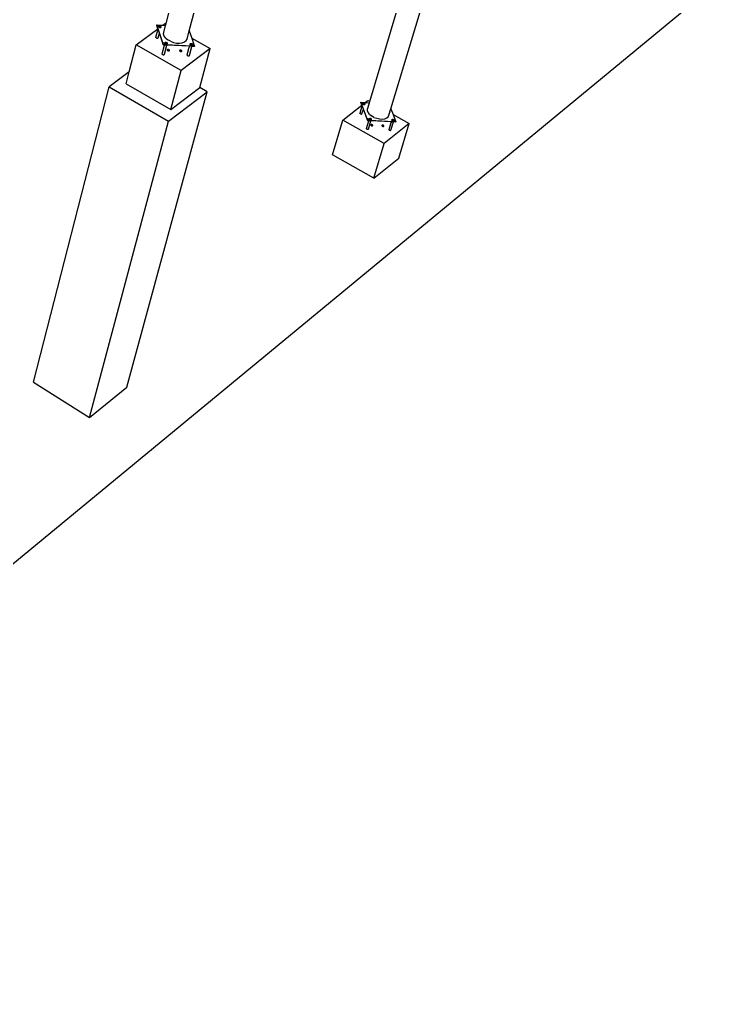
# Model space of a CAD drawing. Header units: inches. Extents: x -1925 to 2960, y -1726 to 1726.
# Drawn here: x 1774 to 2617, y -1726 to -549 of the extents above; entities that cross this region are included whole.
import ezdxf

# ---------------------------------------------------------------- set-up
doc = ezdxf.new("R2010")
doc.units = ezdxf.units.IN
doc.header["$MEASUREMENT"] = 0

msp = doc.modelspace()

# ---------------------------------------------------------------- linework, layer by layer
for p, q in [((1977.6, -562.3), (2041.9, -320.8)), ((1949.7, -553.5), (2006.6, -336.3)), ((2193.8, -646.9), (2288.5, -330.1)), ((2219, -655.6), (2313.6, -343)), ((1129.2, -1726), (2617.3, -498.7)), ((1945.7, -555.5), (1949, -553.1)), ((1949, -553.1), (1949.7, -553.5)), ((1914, -579), (1940, -559.8)), ((1937.6, -569.9), (1940.1, -560.3)), ((1938.5, -555.5), (1938.6, -555.2)), ((1939.2, -557.6), (1938.5, -555.5)), ((1939.3, -557.3), (1938.6, -555.2)), ((1938.6, -555.2), (1941.9, -555.3)), ((1938.6, -555.2), (1941.1, -556.6)), ((1939.2, -557.6), (1939.3, -557.3)), ((1940, -559.8), (1939.2, -557.6)), ((1939.3, -557.3), (1940.1, -557.2)), ((1945.7, -576.8), (1939.3, -557.3)), ((1940.1, -560.3), (1940, -559.8)), ((1940.1, -557.2), (1940.9, -557.1)), ((1941.7, -565), (1940.1, -560.3)), ((1940.3, -570.5), (1941.7, -565)), ((1940.9, -557.2), (1941, -557)), ((1941, -557), (1940.9, -557.2)), ((1940.9, -557.1), (1941, -557)), ((1940.9, -557.2), (1941, -557)), ((1941, -557), (1940.9, -557.2)), ((1940.9, -557.2), (1940.9, -557.4)), ((1941, -557.4), (1940.9, -557.2)), ((1940.9, -557.2), (1940.9, -557.4)), ((1940.9, -557.4), (1941.1, -557.7)), ((1941, -557), (1941.1, -556.6)), ((1941.1, -556.8), (1941, -557)), ((1941.1, -556.9), (1941, -557)), ((1941, -557), (1941, -557)), ((1941, -557), (1941.1, -557)), ((1941, -557), (1941, -557)), ((1941, -557), (1941, -557)), ((1941, -557), (1941, -557)), ((1941, -557), (1941.1, -557)), ((1941.1, -557.6), (1941, -557.4)), ((1941.1, -556.6), (1941.2, -556.4)), ((1941.1, -556.8), (1941.1, -556.6)), ((1941.2, -556.8), (1941.1, -556.9)), ((1941.2, -556.8), (1941.1, -556.8)), ((1941.2, -556.8), (1941.1, -556.8)), ((1941.1, -557), (1941.2, -556.9)), ((1941.1, -557), (1941.2, -556.9)), ((1941.3, -557.8), (1941.1, -557.6)), ((1941.1, -557.7), (1941.2, -557.9)), ((1941.2, -556.4), (1941.3, -556.2)), ((1941.2, -556.9), (1941.2, -556.8)), ((1941.2, -556.9), (1941.2, -556.8)), ((1941.2, -556.8), (1941.2, -556.8)), ((1941.3, -557), (1941.2, -556.9)), ((1941.2, -557.9), (1941.5, -558)), ((1941.3, -556.2), (1941.5, -556.1)), ((1941.4, -557.2), (1941.3, -557)), ((1941.5, -558), (1941.3, -557.8)), ((1941.7, -557.3), (1941.4, -557.2)), ((1941.5, -556.1), (1941.8, -556)), ((1941.8, -558.1), (1941.5, -558)), ((1941.5, -558), (1941.8, -558.2)), ((1942, -557.5), (1941.7, -557.3)), ((1945.7, -577.1), (1941.7, -565)), ((1941.8, -556), (1941.9, -556)), ((1941.8, -558.1), (1942.2, -558.2)), ((1941.8, -558.2), (1942.2, -558.3)), ((1942, -555.9), (1941.9, -555.3)), ((1941.9, -555.3), (1945.7, -555.5)), ((1941.9, -556), (1942, -555.9)), ((1941.9, -556), (1942.1, -556)), ((1942.3, -557.6), (1942, -557.5)), ((1942.1, -556), (1942.5, -556.1)), ((1942.5, -558.3), (1942.2, -558.2)), ((1942.2, -558.3), (1942.5, -558.3)), ((1942.7, -557.6), (1942.3, -557.6)), ((1942.5, -558.3), (1942.3, -557.7)), ((1942.5, -556.1), (1942.8, -556.2)), ((1942.5, -558.3), (1942.8, -558.3)), ((1942.5, -558.3), (1942.5, -558.3)), ((1942.5, -558.3), (1942.8, -558.3)), ((1943, -557.6), (1942.7, -557.6)), ((1942.8, -556.2), (1943.1, -556.3)), ((1943.1, -558.2), (1942.8, -558.3)), ((1942.8, -558.3), (1943.1, -558.2)), ((1943.2, -557.6), (1943, -557.6)), ((1943.1, -556.3), (1943.4, -556.5)), ((1943.3, -558.1), (1943.1, -558.2)), ((1943.1, -558.2), (1943.3, -558.1)), ((1943.3, -557.5), (1943.2, -557.6)), ((1943.2, -557.6), (1943.5, -557.6)), ((1943.4, -557.4), (1943.3, -557.5)), ((1943.5, -557.9), (1943.3, -558.1)), ((1943.3, -558.1), (1943.5, -557.9)), ((1943.4, -556.5), (1943.5, -556.7)), ((1943.4, -557.4), (1943.5, -557.5)), ((1943.5, -557.4), (1943.4, -557.4)), ((1943.5, -556.7), (1943.7, -556.9)), ((1943.5, -557.7), (1943.7, -557.1)), ((1943.6, -557.3), (1943.5, -557.4)), ((1943.5, -557.6), (1943.5, -557.4)), ((1943.5, -557.4), (1943.5, -557.4)), ((1943.5, -557.5), (1943.5, -557.4)), ((1943.5, -557.5), (1943.5, -557.6)), ((1943.5, -557.6), (1943.5, -557.5)), ((1943.5, -557.6), (1943.5, -557.6)), ((1943.5, -557.6), (1943.5, -557.7)), ((1943.5, -557.6), (1943.5, -557.6)), ((1943.5, -557.6), (1943.5, -557.6)), ((1943.5, -557.6), (1943.5, -557.6)), ((1943.6, -557.8), (1943.5, -557.6)), ((1943.5, -557.7), (1943.5, -557.9)), ((1943.5, -557.9), (1943.6, -557.8)), ((1943.7, -557.1), (1943.6, -557.3)), ((1943.7, -556.9), (1943.7, -557.1)), ((1945.7, -555.5), (1949.1, -555.7)), ((1946.7, -566.4), (1946.9, -564.2)), ((1946.9, -564.2), (1949.1, -555.7)), ((1949.1, -555.7), (1949.7, -553.5)), ((1975, -572.1), (1977.6, -562.3)), ((1977.6, -562.3), (1980.5, -570.9)), ((1937.6, -570.1), (1937.6, -569.9)), ((1937.7, -570.3), (1937.6, -570.1)), ((1937.9, -570.5), (1937.7, -570.3)), ((1937.9, -570.5), (1938.2, -570.7)), ((1938.2, -570.7), (1938.5, -570.9)), ((1938.5, -570.9), (1938.9, -571)), ((1938.9, -571), (1939.2, -571)), ((1939.2, -571), (1939.5, -571)), ((1939.5, -571), (1939.8, -570.9)), ((1939.8, -570.9), (1940, -570.8)), ((1940, -570.8), (1940.2, -570.6)), ((1940.2, -570.2), (1940.2, -570.2)), ((1940.3, -570.5), (1940.2, -570.2)), ((1940.2, -570.6), (1940.3, -570.5)), ((1947.5, -568.7), (1946.7, -566.4)), ((1949.3, -571), (1947.5, -568.7)), ((1948.6, -576.8), (1948.4, -576.9)), ((1948.5, -576.9), (1948.6, -576.5)), ((1948.5, -576.9), (1948.6, -576.8)), ((1948.6, -576.8), (1948.5, -576.9)), ((1948.6, -576.3), (1948.8, -576.1)), ((1948.6, -576.5), (1948.6, -576.3)), ((1948.6, -576.7), (1948.6, -576.5)), ((1948.7, -576.8), (1948.6, -576.7)), ((1948.6, -576.7), (1948.6, -576.8)), ((1948.7, -576.8), (1948.6, -576.8)), ((1948.6, -576.8), (1948.7, -576.8)), ((1948.7, -576.9), (1948.7, -576.8)), ((1948.7, -576.8), (1948.7, -576.8)), ((1948.8, -576.1), (1949, -576)), ((1949, -576), (1949.3, -575.9)), ((1949.3, -571), (1951.8, -573.1)), ((1949.3, -575.9), (1949.6, -575.9)), ((1949.6, -575.9), (1949.9, -576)), ((1949.9, -576), (1950.3, -576.1)), ((1950.3, -576.1), (1950.6, -576.2)), ((1950.6, -576.2), (1950.8, -576.4)), ((1950.8, -576.4), (1951, -576.6)), ((1951, -576.6), (1951.1, -576.8)), ((1954.9, -574.8), (1951.8, -573.1)), ((1954.9, -574.8), (1958.5, -576.1)), ((1958.5, -576.1), (1962.2, -576.9)), ((1965.9, -577), (1969.2, -576.6)), ((1969.2, -576.6), (1971.9, -575.5)), ((1971.9, -575.5), (1973.9, -574)), ((1973.9, -574), (1975, -572.1)), ((1980.5, -570.9), (2002.7, -583.4)), ((1980.5, -570.9), (1983.1, -578.7)), ((1905.7, -611.3), (1914, -579)), ((1967.8, -609.7), (1914, -579)), ((1945, -589.8), (1947.8, -579.3)), ((1946.6, -576.9), (1945.7, -576.8)), ((1945.7, -577.1), (1945.7, -576.8)), ((1946.4, -578.9), (1945.7, -576.8)), ((1946.4, -579.2), (1945.7, -577.1)), ((1946.4, -578.9), (1948.3, -577.5)), ((1949.7, -579.1), (1946.4, -578.9)), ((1946.4, -579.2), (1946.4, -578.9)), ((1947.8, -579.3), (1946.4, -579.2)), ((1947.5, -577.2), (1946.6, -576.9)), ((1948.3, -577.5), (1947.5, -577.2)), ((1947.7, -590.4), (1950.6, -579.4)), ((1949.6, -579.4), (1947.8, -579.3)), ((1948.9, -578), (1948.3, -577.5)), ((1948.4, -577.1), (1948.5, -576.9)), ((1948.5, -576.9), (1948.4, -577)), ((1948.4, -577.1), (1948.5, -576.9)), ((1948.4, -576.9), (1948.4, -577.1)), ((1948.4, -577), (1948.4, -577.1)), ((1948.4, -577.1), (1948.4, -577.4)), ((1948.4, -577.3), (1948.4, -577.1)), ((1948.4, -577.1), (1948.4, -577.3)), ((1948.5, -577.5), (1948.4, -577.3)), ((1948.4, -577.4), (1948.5, -577.6)), ((1948.7, -577.7), (1948.5, -577.5)), ((1948.5, -577.6), (1948.7, -577.8)), ((1948.9, -577.1), (1948.7, -576.9)), ((1949, -577.9), (1948.7, -577.7)), ((1948.7, -577.8), (1949, -578)), ((1949.2, -577.3), (1948.9, -577.1)), ((1949.4, -578.5), (1948.9, -578)), ((1949, -577.9), (1949.3, -578.1)), ((1949, -578), (1949.3, -578.1)), ((1949.5, -577.4), (1949.2, -577.3)), ((1949.3, -578.1), (1949.6, -578.2)), ((1949.6, -578.2), (1949.3, -578.1)), ((1949.7, -579.1), (1949.4, -578.5)), ((1949.7, -577.5), (1949.5, -577.4)), ((1949.6, -578.2), (1950, -578.2)), ((1949.6, -578.2), (1950, -578.3)), ((1949.6, -579.4), (1949.7, -579.1)), ((1950.6, -579.4), (1949.6, -579.4)), ((1949.8, -577.6), (1949.7, -577.5)), ((1949.8, -577.5), (1949.7, -577.5)), ((1980.6, -580.6), (1949.7, -579.1)), ((1950.1, -577.5), (1949.8, -577.5)), ((1950, -578.3), (1950.3, -578.2)), ((1950.3, -578.2), (1950, -578.2)), ((1950, -578.2), (1950.3, -578.2)), ((1950.5, -577.5), (1950.1, -577.5)), ((1950.6, -578.1), (1950.3, -578.2)), ((1950.3, -578.2), (1950.6, -578.2)), ((1950.3, -578.2), (1950.6, -578.2)), ((1950.7, -577.5), (1950.5, -577.5)), ((1950.6, -578.1), (1950.8, -578)), ((1950.6, -578.2), (1950.8, -578)), ((1950.6, -578.2), (1950.8, -578.1)), ((1977.9, -580.8), (1950.6, -579.4)), ((1951, -577.4), (1950.7, -577.5)), ((1950.7, -577.5), (1950.7, -577.5)), ((1950.7, -577.5), (1950.7, -577.5)), ((1950.8, -578.1), (1951, -577.9)), ((1950.9, -577.9), (1950.8, -578)), ((1950.8, -578), (1951, -577.9)), ((1950.9, -577.4), (1951, -577.5)), ((1951, -577.5), (1950.9, -577.5)), ((1951, -577.7), (1950.9, -577.9)), ((1951, -577.5), (1951.2, -577)), ((1951.1, -577.2), (1951, -577.4)), ((1951, -577.5), (1951, -577.4)), ((1951, -577.5), (1951, -577.7)), ((1951, -577.5), (1951, -577.5)), ((1951, -577.7), (1951, -577.5)), ((1951, -577.5), (1951, -577.5)), ((1951, -577.7), (1951, -577.5)), ((1951, -577.5), (1951, -577.5)), ((1951, -577.5), (1951, -577.5)), ((1951, -577.5), (1951, -577.5)), ((1951, -577.7), (1951, -577.5)), ((1951, -577.9), (1951, -577.7)), ((1951, -577.9), (1951, -577.7)), ((1951.1, -576.8), (1951.2, -577)), ((1951.2, -577), (1951.1, -577.2)), ((1951.4, -584.9), (1951.2, -585.1)), ((1951.2, -585.1), (1951.2, -585.3)), ((1951.2, -585.3), (1951.2, -585.5)), ((1951.2, -585.5), (1951.3, -585.7)), ((1951.3, -585.7), (1951.5, -585.9)), ((1951.6, -584.8), (1951.4, -584.9)), ((1951.5, -585.9), (1951.8, -586.1)), ((1951.9, -584.7), (1951.6, -584.8)), ((1951.8, -586.1), (1952.1, -586.2)), ((1952.2, -584.7), (1951.9, -584.7)), ((1952.1, -586.2), (1952.4, -586.3)), ((1952.6, -584.8), (1952.2, -584.7)), ((1952.4, -586.3), (1952.8, -586.4)), ((1952.5, -585.6), (1953.2, -585)), ((1952.9, -584.9), (1952.6, -584.8)), ((1952.8, -586.4), (1953.1, -586.4)), ((1953.2, -585), (1952.9, -584.9)), ((1953.1, -586.4), (1953.4, -586.3)), ((1953.5, -585.2), (1953.2, -585)), ((1953.4, -586.3), (1953.6, -586.2)), ((1953.7, -585.4), (1953.5, -585.2)), ((1953.6, -586.2), (1953.8, -586)), ((1953.8, -585.6), (1953.7, -585.4)), ((1953.8, -585.8), (1953.8, -585.6)), ((1953.8, -586), (1953.8, -585.8)), ((1962.2, -576.9), (1965.9, -577)), ((1966.2, -585.7), (1966, -585.8)), ((1966, -585.8), (1966, -586)), ((1966, -586), (1966, -586.2)), ((1966, -586.2), (1966.1, -586.4)), ((1966.1, -586.4), (1966.3, -586.7)), ((1966.4, -585.5), (1966.2, -585.7)), ((1966.2, -585.7), (1967.3, -586.3)), ((1966.3, -586.7), (1966.6, -586.8)), ((1966.7, -585.5), (1966.4, -585.5)), ((1966.6, -586.8), (1966.9, -587)), ((1967, -585.5), (1966.7, -585.5)), ((1966.9, -587), (1967.2, -587.1)), ((1967.4, -585.5), (1967, -585.5)), ((1967.2, -587.1), (1967.6, -587.1)), ((1967.7, -585.6), (1967.4, -585.5)), ((1967.6, -587.1), (1967.9, -587.1)), ((1968, -585.8), (1967.7, -585.6)), ((2002.7, -583.4), (1967.8, -609.7)), ((1967.9, -587.1), (1968.2, -587)), ((1968.3, -585.9), (1968, -585.8)), ((1968.2, -587), (1968.4, -586.9)), ((1968.5, -586.1), (1968.3, -585.9)), ((1968.4, -586.9), (1968.6, -586.8)), ((1968.6, -586.4), (1968.5, -586.1)), ((1968.6, -586.6), (1968.6, -586.4)), ((1968.6, -586.8), (1968.6, -586.6)), ((1975.1, -591.2), (1977.6, -581.8)), ((1977.6, -582), (1977.8, -581.5)), ((1977.7, -581.6), (1977.6, -581.8)), ((1977.6, -581.8), (1977.6, -582)), ((1977.8, -581.5), (1977.7, -581.6)), ((1977.8, -581.5), (1977.9, -580.8)), ((1977.8, -591.8), (1980.6, -580.9)), ((1980.5, -580.9), (1977.9, -580.8)), ((1978.6, -578.3), (1978.5, -578.5)), ((1978.5, -578.5), (1978.5, -578.7)), ((1978.5, -578.7), (1978.6, -578.9)), ((1978.6, -578.5), (1978.7, -577.9)), ((1978.6, -578.3), (1978.8, -578.2)), ((1978.7, -578.2), (1978.6, -578.3)), ((1978.6, -578.5), (1978.6, -578.3)), ((1978.6, -578.7), (1978.6, -578.5)), ((1978.7, -578.9), (1978.6, -578.7)), ((1978.6, -578.9), (1978.8, -579.1)), ((1978.7, -577.9), (1978.8, -577.7)), ((1978.8, -578.1), (1978.7, -577.9)), ((1978.8, -578.1), (1978.7, -578.2)), ((1978.9, -579.1), (1978.7, -578.9)), ((1978.8, -577.7), (1978.9, -577.5)), ((1978.8, -578.2), (1978.8, -578.1)), ((1978.8, -578.2), (1978.8, -578.2)), ((1978.9, -578.3), (1978.8, -578.2)), ((1978.8, -579.1), (1979.1, -579.3)), ((1978.9, -577.5), (1979.2, -577.4)), ((1979.1, -578.5), (1978.9, -578.3)), ((1978.9, -579.1), (1979.1, -579.3)), ((1979.3, -578.7), (1979.1, -578.5)), ((1979.1, -579.3), (1979.4, -579.5)), ((1979.4, -579.5), (1979.1, -579.3)), ((1979.2, -577.4), (1979.4, -577.3)), ((1979.6, -578.8), (1979.3, -578.7)), ((1979.4, -577.3), (1979.8, -577.3)), ((1979.4, -579.5), (1979.7, -579.6)), ((1979.8, -579.6), (1979.4, -579.5)), ((1979.9, -578.9), (1979.6, -578.8)), ((1979.7, -579.6), (1980.1, -579.6)), ((1979.8, -577.3), (1980.1, -577.4)), ((1979.8, -579.6), (1980.1, -579.6)), ((1979.9, -579), (1979.9, -578.9)), ((1980, -578.9), (1979.9, -578.9)), ((1980.3, -578.9), (1980, -578.9)), ((1980.1, -577.4), (1980.4, -577.5)), ((1980.4, -579.6), (1980.1, -579.6)), ((1980.1, -579.6), (1980.1, -579.6)), ((1980.1, -579.6), (1980.5, -579.6)), ((1980.6, -578.9), (1980.3, -578.9)), ((1980.4, -577.5), (1980.7, -577.6)), ((1980.7, -579.5), (1980.4, -579.6)), ((1980.6, -579.6), (1980.5, -580.1)), ((1980.5, -579.6), (1980.7, -579.6)), ((1980.5, -580.1), (1980.6, -580.6)), ((1980.5, -580.9), (1980.6, -580.6)), ((1980.6, -580.9), (1980.5, -580.9)), ((1980.9, -578.9), (1980.6, -578.9)), ((1980.7, -579.5), (1980.6, -579.6)), ((1983.9, -580.8), (1980.6, -580.6)), ((1983.8, -581.1), (1980.6, -580.9)), ((1980.7, -577.6), (1981, -577.8)), ((1981, -579.2), (1980.7, -579.5)), ((1980.9, -579.4), (1980.7, -579.5)), ((1980.7, -579.6), (1981, -579.4)), ((1980.7, -579.5), (1980.7, -579.5)), ((1981.1, -578.8), (1980.9, -578.9)), ((1981.1, -578.9), (1980.9, -578.9)), ((1981.1, -579.3), (1980.9, -579.4)), ((1981, -577.8), (1981.2, -578)), ((1981.1, -579.1), (1981, -579.2)), ((1981.1, -579.2), (1981, -579.2)), ((1981, -579.4), (1981.1, -579.3)), ((1981.3, -578.6), (1981.1, -578.8)), ((1981.1, -578.8), (1981.1, -578.8)), ((1981.1, -578.8), (1981.1, -578.9)), ((1981.2, -579), (1981.1, -578.8)), ((1981.1, -578.8), (1981.1, -578.8)), ((1981.1, -578.8), (1981.1, -578.8)), ((1981.2, -578.9), (1981.1, -578.8)), ((1981.1, -578.9), (1981.1, -579.1)), ((1981.1, -578.9), (1981.1, -578.9)), ((1981.6, -578.9), (1981.1, -579.1)), ((1981.1, -579.1), (1981.2, -579)), ((1981.1, -579.1), (1981.2, -579.1)), ((1981.1, -579.1), (1981.1, -579.1)), ((1981.1, -579.1), (1981.1, -579.1)), ((1981.1, -579.2), (1981.1, -579.1)), ((1981.1, -579.3), (1981.1, -579.1)), ((1981.1, -579.2), (1981.2, -579.1)), ((1981.1, -579.3), (1981.1, -579.2)), ((1983.9, -580.8), (1981.1, -579.2)), ((1981.1, -579.2), (1981.1, -579.2)), ((1981.1, -579.2), (1981.1, -579.2)), ((1981.1, -579.3), (1981.1, -579.2)), ((1981.2, -578), (1981.3, -578.2)), ((1981.2, -579), (1981.3, -578.4)), ((1981.2, -578.9), (1981.2, -578.9)), ((1981.2, -579.1), (1981.2, -578.9)), ((1981.2, -578.9), (1981.2, -578.9)), ((1981.2, -579.1), (1981.2, -579)), ((1981.3, -578.2), (1981.3, -578.4)), ((1981.3, -578.4), (1981.3, -578.6)), ((1982.3, -578.7), (1981.6, -578.9)), ((1983.1, -578.7), (1982.3, -578.7)), ((1983.1, -578.7), (1983.9, -580.8)), ((1983.8, -581.1), (1983.9, -580.8)), ((1990.1, -630.2), (2002.7, -583.4)), ((1945.1, -590.1), (1945, -589.8)), ((1945.2, -590.3), (1945.1, -590.1)), ((1945.4, -590.5), (1945.2, -590.3)), ((1945.4, -590.5), (1945.6, -590.7)), ((1945.6, -590.7), (1946, -590.8)), ((1946, -590.8), (1946.3, -590.9)), ((1946.3, -590.9), (1946.6, -591)), ((1946.6, -591), (1947, -590.9)), ((1947, -590.9), (1947.3, -590.9)), ((1947.3, -590.9), (1947.5, -590.8)), ((1947.5, -590.8), (1947.6, -590.6)), ((1947.6, -590.6), (1947.7, -590.4)), ((1947.7, -590.4), (1947.7, -590.4)), ((1975.1, -591.4), (1975.1, -591.2)), ((1975.2, -591.6), (1975.1, -591.4)), ((1975.4, -591.8), (1975.2, -591.6)), ((1975.4, -591.8), (1975.7, -592)), ((1975.7, -592), (1976, -592.2)), ((1976, -592.2), (1976.4, -592.3)), ((1976.4, -592.3), (1976.7, -592.3)), ((1976.7, -592.3), (1977, -592.3)), ((1977, -592.3), (1977.3, -592.2)), ((1977.3, -592.2), (1977.5, -592.1)), ((1977.5, -592.1), (1977.6, -592)), ((1977.5, -592.1), (1977.5, -592.1)), ((1977.6, -592), (1977.7, -591.9)), ((1977.7, -591.9), (1977.8, -591.8)), ((1977.8, -591.8), (1977.8, -591.7)), ((1905.7, -611.3), (1881.4, -629.3)), ((1901.9, -625.7), (1905.7, -611.3)), ((1955.3, -656.6), (1967.8, -609.7)), ((1791, -983.1), (1881.4, -629.3)), ((1881.4, -629.3), (1952.6, -670.6)), ((1901.9, -625.7), (1955.3, -656.6)), ((1902.8, -989.3), (1999, -635.3)), ((1952.6, -670.6), (1999, -635.3)), ((1955.3, -656.6), (1990.1, -630.2)), ((1999, -635.3), (1990.1, -630.2)), ((2188.2, -648.1), (2191.4, -645.6)), ((2191.4, -645.6), (2193.8, -646.9)), ((2193.4, -648.4), (2193.8, -646.9)), ((2161.3, -669.3), (2184.3, -651.2)), ((2182.1, -660.8), (2184.6, -652.1)), ((2183.1, -648.1), (2183.2, -647.9)), ((2183.8, -650), (2183.1, -648.1)), ((2183.9, -649.8), (2183.2, -647.9)), ((2183.2, -647.9), (2186.2, -648)), ((2183.2, -647.9), (2185.6, -649.2)), ((2183.8, -650), (2183.9, -649.8)), ((2184.3, -651.2), (2183.8, -650)), ((2183.9, -649.8), (2184.7, -649.7)), ((2190.7, -667.7), (2183.9, -649.8)), ((2184.6, -652.1), (2184.3, -651.2)), ((2184.4, -661.6), (2186.1, -656)), ((2186.1, -656), (2184.6, -652.1)), ((2184.7, -649.7), (2185.3, -649.6)), ((2185.3, -649.6), (2185.4, -649.5)), ((2185.4, -649.5), (2185.3, -649.7)), ((2185.3, -649.7), (2185.4, -649.9)), ((2185.4, -649.5), (2185.6, -649)), ((2185.5, -649.4), (2185.4, -649.5)), ((2185.5, -649.4), (2185.4, -649.5)), ((2185.4, -649.7), (2185.4, -649.5)), ((2185.4, -649.5), (2185.4, -649.6)), ((2185.4, -649.5), (2185.5, -649.5)), ((2185.4, -649.5), (2185.4, -649.5)), ((2185.4, -649.5), (2185.4, -649.5)), ((2185.4, -649.5), (2185.4, -649.5)), ((2185.4, -649.5), (2185.5, -649.5)), ((2185.4, -649.6), (2185.4, -649.7)), ((2185.4, -649.7), (2185.4, -649.9)), ((2185.4, -649.9), (2185.4, -649.7)), ((2185.4, -649.9), (2185.5, -650.1)), ((2185.5, -650.1), (2185.4, -649.9)), ((2185.6, -649.3), (2185.5, -649.4)), ((2185.6, -649.4), (2185.5, -649.4)), ((2185.5, -649.5), (2185.6, -649.4)), ((2185.5, -649.5), (2185.6, -649.4)), ((2185.7, -650.3), (2185.5, -650.1)), ((2185.5, -650.1), (2185.7, -650.3)), ((2185.6, -649), (2185.7, -648.8)), ((2185.6, -649.1), (2185.6, -649)), ((2185.6, -649.3), (2185.6, -649.1)), ((2185.6, -649.4), (2185.6, -649.3)), ((2185.6, -649.4), (2185.6, -649.4)), ((2185.7, -649.5), (2185.6, -649.4)), ((2185.6, -649.4), (2185.6, -649.4)), ((2185.6, -649.4), (2185.6, -649.4)), ((2185.7, -648.8), (2185.9, -648.7)), ((2185.9, -649.7), (2185.7, -649.5)), ((2185.7, -650.3), (2185.9, -650.5)), ((2185.9, -650.4), (2185.7, -650.3)), ((2185.9, -648.7), (2186.2, -648.7)), ((2186.1, -649.9), (2185.9, -649.7)), ((2186.2, -650.6), (2185.9, -650.4)), ((2185.9, -650.5), (2186.2, -650.6)), ((2186.4, -650), (2186.1, -649.9)), ((2190.6, -667.9), (2186.1, -656)), ((2186.2, -648.5), (2186.2, -648)), ((2186.2, -648), (2188.2, -648.1)), ((2186.2, -648.7), (2186.2, -648.5)), ((2186.2, -648.7), (2186.4, -648.6)), ((2186.2, -648.7), (2186.2, -648.7)), ((2186.2, -650.6), (2186.5, -650.7)), ((2186.5, -650.7), (2186.2, -650.6)), ((2186.4, -648.6), (2186.7, -648.7)), ((2186.6, -650), (2186.4, -650)), ((2186.5, -650.7), (2186.8, -650.7)), ((2186.8, -650.7), (2186.5, -650.7)), ((2186.8, -650.7), (2186.6, -650)), ((2186.7, -650.1), (2186.6, -650)), ((2186.7, -648.7), (2187, -648.8)), ((2187, -650.1), (2186.7, -650.1)), ((2186.8, -650.7), (2187.1, -650.7)), ((2186.8, -650.7), (2186.8, -650.7)), ((2186.8, -650.7), (2187.1, -650.7)), ((2187, -648.8), (2187.3, -648.9)), ((2187.3, -650.1), (2187, -650.1)), ((2187.4, -650.6), (2187.1, -650.7)), ((2187.1, -650.7), (2187.4, -650.6)), ((2187.3, -648.9), (2187.6, -649.1)), ((2187.5, -650), (2187.3, -650.1)), ((2187.5, -650.5), (2187.4, -650.6)), ((2187.4, -650.6), (2187.6, -650.5)), ((2187.5, -650), (2187.7, -650)), ((2187.7, -650), (2187.5, -650)), ((2187.5, -650), (2187.5, -650)), ((2187.7, -650.4), (2187.5, -650.5)), ((2187.6, -649.1), (2187.7, -649.2)), ((2187.6, -650.5), (2187.7, -650.4)), ((2187.7, -649.2), (2187.9, -649.4)), ((2187.7, -650.4), (2187.8, -649.8)), ((2187.8, -649.8), (2187.7, -649.9)), ((2187.7, -649.9), (2187.7, -650)), ((2187.7, -650), (2187.7, -650)), ((2187.7, -650), (2187.7, -650)), ((2187.7, -650), (2187.7, -650)), ((2187.7, -650), (2187.7, -650)), ((2187.7, -650), (2187.7, -650.2)), ((2187.7, -650), (2187.7, -650)), ((2187.7, -650), (2187.7, -650)), ((2187.7, -650), (2187.7, -650)), ((2187.7, -650), (2187.7, -650)), ((2187.7, -650), (2187.7, -650)), ((2187.7, -650), (2187.7, -650)), ((2187.8, -650.2), (2187.7, -650)), ((2187.7, -650.2), (2187.7, -650.4)), ((2187.7, -650.4), (2187.8, -650.2)), ((2187.9, -649.6), (2187.8, -649.8)), ((2187.9, -649.4), (2187.9, -649.6)), ((2188.2, -648.1), (2193.4, -648.4)), ((2191, -658.1), (2191.1, -656.1)), ((2191.9, -660.2), (2191, -658.1)), ((2191.1, -656.1), (2193.4, -648.4)), ((2216.7, -663.3), (2219, -655.6)), ((2219, -655.6), (2221.7, -662.5)), ((1857.9, -1025.6), (1952.6, -670.6)), ((2149.1, -710.7), (2161.3, -669.3)), ((2211.1, -697.4), (2161.3, -669.3)), ((2182.1, -660.8), (2182, -661)), ((2182, -661.2), (2182, -661)), ((2182.2, -661.4), (2182, -661.2)), ((2182.1, -660.8), (2182.1, -660.8)), ((2182.3, -661.5), (2182.2, -661.4)), ((2182.3, -661.5), (2182.6, -661.7)), ((2182.6, -661.7), (2182.9, -661.8)), ((2182.9, -661.8), (2183.2, -661.9)), ((2183.2, -661.9), (2183.5, -662)), ((2183.5, -662), (2183.8, -662)), ((2183.8, -662), (2184, -661.9)), ((2184, -661.9), (2184.2, -661.8)), ((2184.2, -661.8), (2184.4, -661.6)), ((2189.7, -679.1), (2192.5, -669.9)), ((2190.6, -667.9), (2190.7, -667.7)), ((2191.3, -669.9), (2190.6, -667.9)), ((2191.5, -667.8), (2190.7, -667.7)), ((2191.4, -669.6), (2190.7, -667.7)), ((2191.3, -669.9), (2191.4, -669.6)), ((2192.5, -669.9), (2191.3, -669.9)), ((2191.4, -669.6), (2193, -668.3)), ((2194.4, -669.7), (2191.4, -669.6)), ((2192.3, -668), (2191.5, -667.8)), ((2193.5, -662.3), (2191.9, -660.2)), ((2192.1, -679.9), (2195, -670.1)), ((2193, -668.3), (2192.3, -668)), ((2194.3, -670), (2192.5, -669.9)), ((2193.6, -668.8), (2193, -668.3)), ((2193.1, -667.8), (2193.3, -667.2)), ((2193.1, -667.8), (2193.3, -667.6)), ((2193.2, -667.6), (2193.1, -667.8)), ((2193.2, -667.7), (2193.1, -667.8)), ((2193.1, -667.8), (2193.1, -668)), ((2193.1, -668), (2193.1, -667.8)), ((2193.1, -667.8), (2193.1, -667.8)), ((2193.1, -667.8), (2193.1, -667.8)), ((2193.1, -667.8), (2193.1, -668)), ((2193.1, -668), (2193.1, -668.2)), ((2193.1, -668.2), (2193.1, -668)), ((2193.1, -668), (2193.1, -668.1)), ((2193.2, -668.3), (2193.1, -668.2)), ((2193.1, -668.2), (2193.2, -668.4)), ((2193.3, -667.6), (2193.2, -667.7)), ((2193.3, -667.6), (2193.2, -667.6)), ((2193.4, -668.5), (2193.2, -668.3)), ((2193.2, -668.4), (2193.4, -668.6)), ((2193.3, -667.2), (2193.4, -667.1)), ((2193.3, -667.4), (2193.3, -667.2)), ((2193.3, -667.6), (2193.3, -667.4)), ((2193.3, -667.6), (2193.3, -667.6)), ((2193.4, -667.8), (2193.3, -667.6)), ((2193.4, -667.1), (2193.6, -667)), ((2193.6, -667.9), (2193.4, -667.8)), ((2193.7, -668.7), (2193.4, -668.5)), ((2193.4, -668.6), (2193.6, -668.7)), ((2193.5, -662.3), (2195.9, -664.2)), ((2193.6, -667), (2193.9, -666.9)), ((2193.8, -668.1), (2193.6, -667.9)), ((2193.6, -668.7), (2193.9, -668.9)), ((2194.1, -669.2), (2193.6, -668.8)), ((2193.9, -668.8), (2193.7, -668.7)), ((2194.1, -668.2), (2193.8, -668.1)), ((2193.9, -666.9), (2194.2, -666.9)), ((2193.9, -668.8), (2194.2, -668.9)), ((2193.9, -668.9), (2194.2, -669)), ((2194.4, -668.3), (2194.1, -668.2)), ((2194.4, -669.7), (2194.1, -669.2)), ((2194.2, -666.9), (2194.5, -666.9)), ((2194.5, -668.9), (2194.2, -668.9)), ((2194.2, -669), (2194.6, -669)), ((2194.3, -670), (2194.4, -669.7)), ((2195, -670.1), (2194.3, -670)), ((2194.7, -668.4), (2194.4, -668.3)), ((2194.5, -668.9), (2194.4, -668.5)), ((2222.1, -671.2), (2194.4, -669.7)), ((2194.5, -666.9), (2194.8, -667)), ((2194.5, -668.9), (2194.8, -668.9)), ((2194.6, -669), (2194.9, -669)), ((2194.6, -669), (2194.8, -669)), ((2195, -668.4), (2194.7, -668.4)), ((2194.8, -667), (2195, -667.1)), ((2195.1, -668.9), (2194.8, -668.9)), ((2194.8, -669), (2195.1, -668.9)), ((2194.9, -669), (2195.1, -668.9)), ((2195, -667.1), (2195.3, -667.3)), ((2195.2, -668.3), (2195, -668.4)), ((2219.6, -671.3), (2195, -670.1)), ((2195.1, -668.9), (2195.3, -668.8)), ((2195.3, -668.8), (2195.1, -668.9)), ((2195.1, -668.9), (2195.3, -668.8)), ((2195.3, -668.3), (2195.2, -668.3)), ((2195.3, -667.3), (2195.5, -667.5)), ((2195.4, -668.2), (2195.3, -668.3)), ((2195.4, -668.3), (2195.3, -668.3)), ((2195.4, -668.6), (2195.3, -668.8)), ((2195.3, -668.8), (2195.4, -668.6)), ((2195.3, -668.8), (2195.4, -668.7)), ((2195.6, -668), (2195.4, -668.2)), ((2195.4, -668.2), (2195.4, -668.3)), ((2195.4, -668.2), (2195.4, -668.2)), ((2195.4, -668.3), (2195.4, -668.2)), ((2195.4, -668.3), (2195.4, -668.5)), ((2195.4, -668.3), (2195.4, -668.3)), ((2195.5, -668.4), (2195.4, -668.3)), ((2195.4, -668.3), (2195.4, -668.3)), ((2195.4, -668.3), (2195.4, -668.3)), ((2195.4, -668.3), (2195.4, -668.3)), ((2195.5, -668.5), (2195.4, -668.3)), ((2195.4, -668.6), (2195.5, -668.4)), ((2195.4, -668.7), (2195.5, -668.5)), ((2195.4, -668.5), (2195.4, -668.6)), ((2195.4, -668.6), (2195.5, -668.5)), ((2195.5, -667.5), (2195.6, -667.7)), ((2195.5, -668.4), (2195.6, -668)), ((2195.5, -668.5), (2195.5, -668.4)), ((2195.6, -667.7), (2195.6, -667.9)), ((2195.6, -667.9), (2195.6, -668)), ((2198.8, -665.9), (2195.9, -664.2)), ((2198.8, -665.9), (2202.1, -667)), ((2202.1, -667), (2205.5, -667.7)), ((2205.5, -667.7), (2208.7, -667.9)), ((2208.7, -667.9), (2211.7, -667.5)), ((2211.7, -667.5), (2214.1, -666.5)), ((2214.1, -666.5), (2215.8, -665.1)), ((2215.8, -665.1), (2216.7, -663.3)), ((2220.2, -669.1), (2220.4, -668.5)), ((2220.2, -669.1), (2220.4, -668.9)), ((2220.3, -668.9), (2220.2, -669.1)), ((2220.2, -669.2), (2220.2, -669.1)), ((2220.2, -669.1), (2220.2, -669.2)), ((2220.2, -669.4), (2220.2, -669.2)), ((2220.2, -669.2), (2220.2, -669.4)), ((2220.2, -669.4), (2220.3, -669.6)), ((2220.3, -669.6), (2220.2, -669.4)), ((2220.4, -668.9), (2220.3, -668.9)), ((2220.3, -669.6), (2220.5, -669.8)), ((2220.5, -669.8), (2220.3, -669.6)), ((2220.4, -668.5), (2220.5, -668.4)), ((2220.4, -668.7), (2220.4, -668.5)), ((2220.4, -668.9), (2220.4, -668.7)), ((2220.4, -668.9), (2220.4, -668.9)), ((2220.5, -669), (2220.4, -668.9)), ((2220.4, -668.9), (2220.4, -668.9)), ((2220.5, -668.4), (2220.7, -668.2)), ((2220.7, -669.2), (2220.5, -669)), ((2220.5, -669.8), (2220.8, -670)), ((2220.5, -669.8), (2220.7, -670)), ((2220.7, -668.2), (2221, -668.2)), ((2220.9, -669.4), (2220.7, -669.2)), ((2220.7, -670), (2221, -670.1)), ((2221, -670.1), (2220.8, -670)), ((2221.2, -669.5), (2220.9, -669.4)), ((2221, -668.2), (2221.3, -668.2)), ((2221, -670.1), (2221.3, -670.2)), ((2221.4, -670.2), (2221, -670.1)), ((2221.4, -669.6), (2221.2, -669.5)), ((2221.3, -668.2), (2221.6, -668.2)), ((2221.3, -670.2), (2221.6, -670.2)), ((2221.7, -670.2), (2221.4, -669.6)), ((2221.5, -669.6), (2221.4, -669.6)), ((2221.7, -670.2), (2221.4, -670.2)), ((2221.8, -669.7), (2221.5, -669.6)), ((2221.6, -668.2), (2221.9, -668.3)), ((2221.6, -670.2), (2221.7, -670.2)), ((2221.7, -662.5), (2241.1, -673.4)), ((2221.7, -662.5), (2224.3, -669.4)), ((2221.9, -670.2), (2221.7, -670.2)), ((2221.7, -670.3), (2222, -670.2)), ((2222.1, -669.6), (2221.8, -669.7)), ((2221.9, -668.3), (2222.2, -668.4)), ((2221.9, -670.2), (2222.2, -670.2)), ((2222.1, -670.2), (2222, -670.7)), ((2222, -670.2), (2222.2, -670.2)), ((2222, -670.7), (2222.1, -671.2)), ((2222.4, -669.6), (2222.1, -669.6)), ((2222.2, -670.2), (2222.1, -670.2)), ((2222.2, -668.4), (2222.4, -668.6)), ((2222.4, -669.8), (2222.2, -670.2)), ((2222.4, -670.1), (2222.2, -670.2)), ((2222.2, -670.2), (2222.4, -670.1)), ((2222.2, -670.2), (2222.2, -670.2)), ((2222.4, -668.6), (2222.6, -668.8)), ((2222.5, -669.5), (2222.4, -669.6)), ((2222.5, -669.6), (2222.4, -669.6)), ((2222.4, -669.6), (2222.4, -669.6)), ((2222.5, -669.8), (2222.4, -669.8)), ((2222.5, -669.9), (2222.4, -670.1)), ((2222.4, -670.1), (2222.5, -669.9)), ((2222.5, -669.5), (2222.5, -669.5)), ((2222.5, -669.5), (2222.5, -669.6)), ((2222.6, -669.7), (2222.5, -669.5)), ((2222.6, -669.5), (2222.5, -669.5)), ((2222.5, -669.5), (2222.5, -669.5)), ((2222.5, -669.6), (2222.5, -669.5)), ((2222.5, -669.6), (2222.5, -669.7)), ((2222.5, -669.6), (2222.5, -669.6)), ((2222.9, -669.6), (2222.5, -669.8)), ((2222.6, -669.6), (2222.5, -669.6)), ((2222.5, -669.8), (2222.6, -669.7)), ((2222.5, -669.7), (2222.5, -669.8)), ((2222.5, -669.8), (2222.6, -669.7)), ((2222.5, -669.8), (2222.5, -669.8)), ((2222.5, -669.9), (2222.5, -669.8)), ((2222.5, -669.8), (2222.5, -669.8)), ((2222.5, -669.9), (2222.5, -669.8)), ((2222.5, -669.9), (2222.5, -669.8)), ((2222.5, -669.9), (2222.5, -669.8)), ((2222.5, -669.9), (2222.6, -669.8)), ((2222.5, -669.9), (2222.5, -669.9)), ((2225.1, -671.3), (2222.5, -669.9)), ((2222.5, -669.9), (2222.5, -669.9)), ((2222.5, -669.9), (2222.5, -669.9)), ((2222.5, -669.9), (2222.5, -669.9)), ((2222.6, -668.8), (2222.7, -669)), ((2222.7, -669.3), (2222.6, -669.5)), ((2222.6, -669.7), (2222.7, -669.3)), ((2222.6, -669.8), (2222.6, -669.6)), ((2222.6, -669.6), (2222.6, -669.6)), ((2222.6, -669.7), (2222.6, -669.7)), ((2222.7, -669), (2222.7, -669.2)), ((2222.7, -669.2), (2222.7, -669.3)), ((2223.6, -669.4), (2222.9, -669.6)), ((2224.3, -669.4), (2223.6, -669.4)), ((2224.3, -669.4), (2225.1, -671.3)), ((2189.7, -679), (2189.7, -679.1)), ((2189.7, -679.1), (2189.7, -679.2)), ((2189.7, -679.4), (2189.7, -679.2)), ((2189.8, -679.6), (2189.7, -679.4)), ((2190, -679.8), (2189.8, -679.6)), ((2190, -679.8), (2190.3, -680)), ((2190.3, -680), (2190.6, -680.1)), ((2190.6, -680.1), (2190.9, -680.2)), ((2190.9, -680.2), (2191.2, -680.3)), ((2191.2, -680.3), (2191.5, -680.2)), ((2191.5, -680.2), (2191.7, -680.2)), ((2191.7, -680.2), (2191.9, -680.1)), ((2191.9, -680.1), (2192.1, -679.9)), ((2195.1, -674.7), (2195, -674.9)), ((2195, -674.9), (2195, -675)), ((2195, -675), (2195, -675.2)), ((2195, -675.2), (2195.1, -675.4)), ((2195.3, -674.6), (2195.1, -674.7)), ((2195.1, -675.4), (2195.3, -675.6)), ((2195.6, -674.5), (2195.3, -674.6)), ((2195.3, -675.6), (2195.5, -675.8)), ((2195.5, -675.8), (2195.8, -675.9)), ((2195.9, -674.5), (2195.6, -674.5)), ((2195.8, -675.9), (2196.1, -676)), ((2196.2, -674.6), (2195.9, -674.5)), ((2196.1, -676), (2196.5, -676.1)), ((2196.5, -674.7), (2196.2, -674.6)), ((2196.2, -675.3), (2196.8, -674.8)), ((2196.8, -674.8), (2196.5, -674.7)), ((2196.5, -676.1), (2196.8, -676.1)), ((2197, -675), (2196.8, -674.8)), ((2196.8, -676.1), (2197, -676)), ((2197.2, -675.2), (2197, -675)), ((2197, -676), (2197.2, -675.9)), ((2197.3, -675.4), (2197.2, -675.2)), ((2197.2, -675.9), (2197.3, -675.7)), ((2197.4, -675.6), (2197.3, -675.4)), ((2197.3, -675.7), (2197.4, -675.6)), ((2208.5, -675.4), (2208.3, -675.5)), ((2208.3, -675.5), (2208.3, -675.7)), ((2208.3, -675.7), (2208.3, -675.9)), ((2208.3, -675.9), (2208.4, -676.1)), ((2208.4, -676.1), (2208.6, -676.3)), ((2208.6, -675.3), (2208.5, -675.4)), ((2208.5, -675.4), (2209.5, -676)), ((2208.9, -675.2), (2208.6, -675.3)), ((2208.6, -676.3), (2208.9, -676.5)), ((2209.2, -675.2), (2208.9, -675.2)), ((2208.9, -676.5), (2209.2, -676.6)), ((2209.5, -675.3), (2209.2, -675.2)), ((2209.2, -676.6), (2209.5, -676.7)), ((2209.8, -675.4), (2209.5, -675.3)), ((2209.5, -676.7), (2209.8, -676.7)), ((2210.1, -675.5), (2209.8, -675.4)), ((2209.8, -676.7), (2210.1, -676.7)), ((2210.4, -675.7), (2210.1, -675.5)), ((2210.1, -676.7), (2210.3, -676.7)), ((2210.3, -676.7), (2210.5, -676.6)), ((2210.5, -675.8), (2210.4, -675.7)), ((2210.7, -676), (2210.5, -675.8)), ((2210.5, -676.6), (2210.7, -676.4)), ((2210.7, -676.2), (2210.7, -676)), ((2210.7, -676.4), (2210.7, -676.2)), ((2241.1, -673.4), (2211.1, -697.4)), ((2216.8, -680.3), (2216.7, -680.5)), ((2216.8, -680.7), (2216.7, -680.5)), ((2216.8, -680.3), (2219.3, -671.9)), ((2216.8, -680.3), (2216.8, -680.3)), ((2216.9, -680.9), (2216.8, -680.7)), ((2217.1, -681.1), (2216.9, -680.9)), ((2217.1, -681.1), (2217.3, -681.2)), ((2217.3, -681.2), (2217.6, -681.4)), ((2217.6, -681.4), (2217.9, -681.4)), ((2217.9, -681.4), (2218.2, -681.5)), ((2218.2, -681.5), (2218.4, -681.5)), ((2218.4, -681.5), (2218.5, -681.5)), ((2218.5, -681.5), (2218.8, -681.4)), ((2218.8, -681.4), (2219, -681.3)), ((2219, -681.2), (2219.1, -681.2)), ((2219, -681.3), (2219, -681.2)), ((2219.1, -681.2), (2222, -671.4)), ((2219.3, -671.9), (2219.2, -672.1)), ((2219.2, -672.1), (2219.3, -672.3)), ((2219.4, -671.8), (2219.3, -671.9)), ((2219.3, -672.3), (2219.4, -671.8)), ((2219.4, -671.8), (2219.6, -671.3)), ((2219.4, -671.8), (2219.4, -671.8)), ((2222, -671.4), (2219.6, -671.3)), ((2222, -671.4), (2222.1, -671.2)), ((2225, -671.6), (2222, -671.4)), ((2222, -671.4), (2222, -671.4)), ((2225.1, -671.3), (2222.1, -671.2)), ((2225, -671.6), (2225.1, -671.3)), ((2228.4, -714.8), (2241.1, -673.4)), ((2198.5, -738.9), (2211.1, -697.4)), ((2198.5, -738.9), (2149.1, -710.7)), ((2198.5, -738.9), (2228.4, -714.8)), ((1791, -983.1), (1857.9, -1025.6)), ((1857.9, -1025.6), (1902.8, -989.3))]:
    msp.add_line(p, q)

doc.saveas('drawing.dxf')
